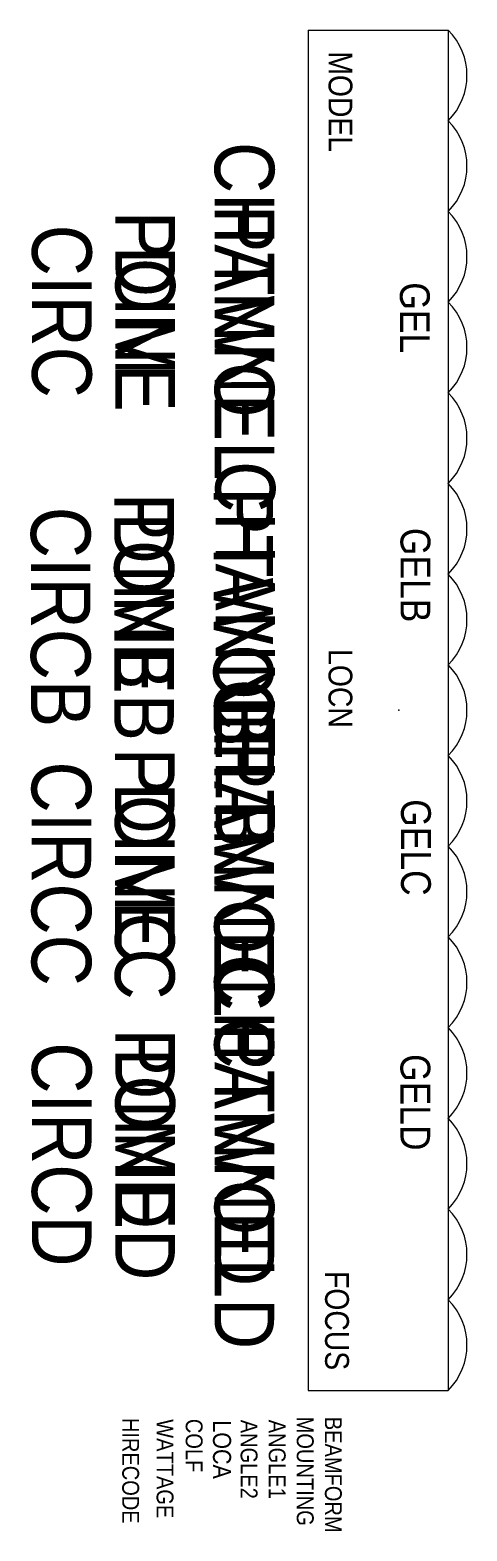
# Model space of a CAD drawing. Extents: x 7379 to 8113, y -1333 to 1189.
import ezdxf
from ezdxf.enums import TextEntityAlignment as Align

# ---------------------------------------------------------------- set-up
doc = ezdxf.new("R2010")
doc.units = 0
doc.header["$MEASUREMENT"] = 0
doc.layers.get('0').update_dxf_attribs({"linetype": 'CONTINUOUS'})
for name, color, linetype in [('CHANNEL', 3, 'CONTINUOUS'), ('CIRC', 6, 'CONTINUOUS'), ('DIMMER', 4, 'CONTINUOUS'), ('FOCUS', 30, 'CONTINUOUS'), ('GEL', 1, 'CONTINUOUS'), ('LANTERNS', 4, 'CONTINUOUS'), ('LOCATION', 7, 'CONTINUOUS'), ('MODEL', 6, 'CONTINUOUS'), ('PATCH', 5, 'CONTINUOUS'), ('PATCH2', 5, 'CONTINUOUS'), ('TEMPLATE', 150, 'CONTINUOUS')]:
    doc.layers.add(name, color=color, linetype=linetype)

msp = doc.modelspace()

# ---------------------------------------------------------------- linework, layer by layer
for p, q in [((7846, 1188.9), (7846, -1097.1)), ((7846, 1188.9), (7998.4, 1188.9)), ((7998.4, 1188.9), (8081, 1188.9)), ((8081, 1188.9), (8081, -1097.1)), ((7846, -1097.1), (7998.4, -1097.1)), ((7998.4, -1097.1), (8081, -1097.1))]:
    msp.add_line(p, q)
for centre in [(8004.8, 1112.7), (8004.8, 960.3), (8004.8, 807.9), (8004.8, 655.5), (8004.8, 503.1), (8004.8, 350.7), (8004.8, 198.3), (8004.8, 45.9), (8004.8, -106.5), (8004.8, -258.9), (8004.8, -411.3), (8004.8, -563.7), (8004.8, -716.1), (8004.8, -868.5), (8004.8, -1020.9)]:
    msp.add_arc(centre, 107.8, 315, 45)
at = {"layer": 'TEMPLATE', "color": 0, "linetype": 'CONTINUOUS'}
msp.add_point((7998.4, 45.9), dxfattribs=at)

# ---------------------------------------------------------------- texts
at = {"layer": 'CHANNEL', "width": 0.89}
for tag, p in [('CHANNEL', (7689.1, 716.4)), ('CHANNELB', (7690.4, 140.4)), ('CHANNELC', (7688.4, -228.7)), ('CHANNELD', (7688.9, -700.5))]:
    msp.add_attdef(tag, text='', height=100, rotation=270, dxfattribs=at).set_placement(p, align=Align.CENTER)
at = {"layer": 'CIRC', "width": 0.89}
for tag, p in [('CIRC', (7382.5, 716.4)), ('CIRCB', (7380.5, 202.6)), ('CIRCC', (7381.7, -228.7)), ('CIRCD', (7382.3, -700.5))]:
    msp.add_attdef(tag, text='', height=100, rotation=270, dxfattribs=at).set_placement(p, align=Align.CENTER)
at = {"layer": 'DIMMER', "width": 0.89}
for tag, p in [('DIM', (7522.5, 717.3)), ('DIMB', (7520.5, 229.3)), ('DIMC', (7521.7, -227.8)), ('DIMD', (7522.3, -673.8))]:
    msp.add_attdef(tag, text='', height=100, rotation=270, dxfattribs=at).set_placement(p, align=Align.CENTER)
at = {"layer": 'FOCUS', "width": 0.89}
msp.add_attdef('FOCUS', text=' ', height=40, rotation=270, dxfattribs=at).set_placement((7874.4, -1063.1), align=Align.RIGHT)
at = {"layer": 'GEL', "width": 0.89}
for tag, p in [('GEL', (8000, 705.5)), ('GELB', (8001, 272.9)), ('GELC', (8001.9, -184.7)), ('GELD', (8000.9, -613))]:
    msp.add_attdef(tag, text='', height=50, rotation=270, dxfattribs=at).set_placement(p, align=Align.CENTER)
at = {"layer": 'LANTERNS', "color": 0, "width": 0.89, "flags": 1}
for tag, p, s, height in [('HIRECODE', (7533.8, -1143.3), '', 28.3), ('WATTAGE', (7591.5, -1145.5, 0), ' ', 28.3), ('COLF', (7640.4, -1144.9), '4', 28.3), ('LOCA', (7686.2, -1147.5), '', 30.3), ('ANGLE2', (7732.6, -1146.4), '180', 28.3), ('ANGLE1', (7779.8, -1146.4), '0', 28.3), ('MOUNTING', (7826.9, -1141.2), 'STANDARD HOOK CLAMP X 2', 28.305), ('BEAMFORM', (7874.1, -1141.5), 'ASYMETRIC', 28.3)]:
    msp.add_attdef(tag, p, s, height=height, rotation=270, dxfattribs=at)
at = {"layer": 'LOCATION', "width": 0.89}
msp.add_attdef('LOCN', text='', height=40, rotation=270, dxfattribs=at).set_placement((7880.1, 82.4), align=Align.CENTER)
at = {"layer": 'MODEL', "width": 0.89}
msp.add_attdef('MODEL', text="7' R40", height=40, rotation=270, dxfattribs=at).set_placement((7900.2, 1068.5), align=Align.MIDDLE)
at = {"layer": 'PATCH', "width": 0.89}
for tag, p in [('PONE', (7522.5, 716.4)), ('PONEB', (7520.5, 202.6)), ('PONEC', (7521.7, -228.7)), ('PONED', (7522.3, -700.5))]:
    msp.add_attdef(tag, text='', height=100, rotation=270, dxfattribs=at).set_placement(p, align=Align.CENTER)
at = {"layer": 'PATCH2', "width": 0.89}
for tag, p in [('PTWO', (7689.1, 716.4)), ('PTWOB', (7687.1, 202.6)), ('PTWOC', (7688.4, -228.7)), ('PTWOD', (7688.9, -700.5))]:
    msp.add_attdef(tag, text='', height=100, rotation=270, dxfattribs=at).set_placement(p, align=Align.CENTER)

doc.saveas('drawing.dxf')
